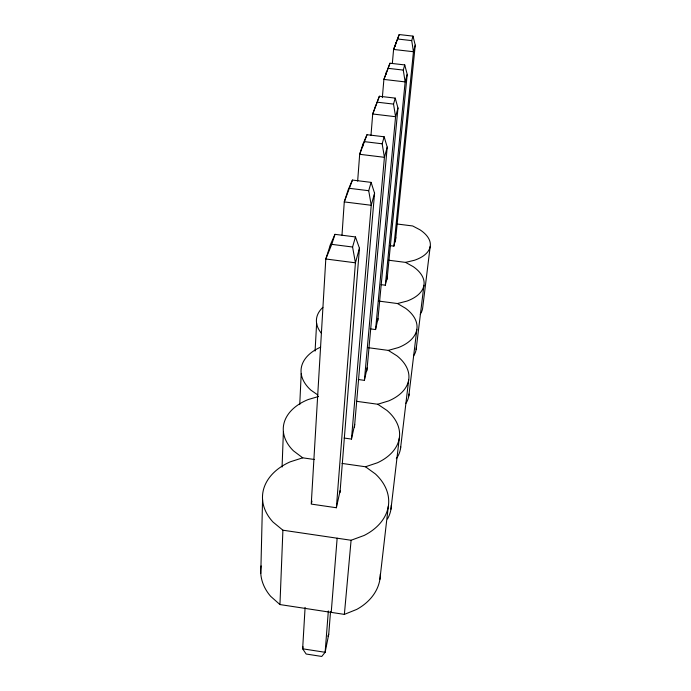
<?xml version="1.0" encoding="UTF-8"?>
<svg xmlns="http://www.w3.org/2000/svg" width="691" height="691" viewBox="0 0 691 691"><rect width="100%" height="100%" fill="white"/><g stroke="black" fill="none" stroke-linecap="round" stroke-linejoin="round"><path stroke-width="1.04" d="M260.783 573.452L262.563 499.671M282.075 467.047L283.396 431.754M380.309 574.048A59.841 45.079 3.2 0 1 356.763 609.393L344.368 614.385L279.95 604.565L282.904 530.204L273.005 522.05A63.175 43.948 3.5 0 1 290.324 461.795L302.718 457.831L314.422 459.498M299.739 404.615L301.216 373.658M315.079 351.071L316.625 323.405M305.102 607.389L302.641 648.806L306.148 654.023L321.756 656.45L325.133 652.295L328.735 634.278L330.523 611.76M330.358 246.661L330.488 244.502L334.971 234.335L355.468 236.944L359.441 248.207L339.998 492.64M341.993 235.173L344.273 201.91L348.152 189.904L352.427 180.066L371.102 182.372L374.565 193.178L354.431 427.617M357.653 181.12L359.674 154.3L362.939 144.186L367.007 134.71L384.161 136.783L387.219 147.123L366.886 370.92M362.775 146.337L362.939 144.186M328.346 610.93L325.133 652.295L302.641 648.806L303.09 646.811M330.488 244.502L325.806 258.987L311.244 504.085L336.379 507.747L355.424 262.813L359.441 248.207M331.214 612.381L337.148 538.203M370.972 135.496L372.708 113.989L379.368 96.256L395.235 98.122L397.973 108.012L377.787 320.693M375.325 107.502L375.507 105.352M344.101 438.034L351.477 439.079L371.24 205.279L374.565 193.178M382.339 97.612L383.894 79.422L389.992 63.227L404.745 64.928L407.215 74.386L387.038 279.803M386.122 74.101L386.304 71.959M392.341 63.408L393.594 49.45L399.208 34.55L413.002 36.113L415.248 45.165L395.373 241.833M358.24 379.514L364.399 380.352L384.421 157.315L387.219 147.123M395.407 46.159L395.701 42.937M344.368 614.385L351.088 540.258L364.148 535.456A63.175 43.948 3.5 0 0 375.386 473.948L365.487 466.77L342.036 463.428M370.281 328.864L375.567 329.572L395.58 116.71L397.973 108.012M381.138 284.657L385.328 285.21L405.151 81.901L407.215 74.386M389.75 245.59L393.922 246.126L413.451 51.721L415.248 45.165M379.895 579.395L388.316 506.287M390.959 509.198L399.303 438.146M400.504 448.658L408.701 379.825M408.822 395.9L416.837 329.339M416.129 349.516L423.946 285.21M430.217 246.316L422.607 308.419A42.807 23.088 5.4 0 1 420.206 314.206M336.379 507.747L340.171 490.498M351.477 439.079L354.708 424.395M364.399 380.352L367.18 367.707M375.567 329.572L377.994 318.56M385.328 285.21L387.452 275.536M393.922 246.126L395.805 237.557M311.494 503.074L311.995 501.061M334.971 234.335L331.749 244.355L325.806 258.987L355.424 262.813L352.583 247.015L355.468 236.944M352.427 180.066L344.273 201.91L371.24 205.279L368.709 190.707L371.102 182.372M367.007 134.71L359.674 154.3L384.421 157.315L382.158 143.797L384.161 136.783M379.368 96.256L372.708 113.989L395.58 116.71L393.525 104.099L395.235 98.122M389.992 63.227L383.894 79.422L405.151 81.901L403.268 70.085L404.745 64.928M399.208 34.55L393.594 49.45L413.451 51.721L411.715 40.614L413.002 36.113M327.854 636.186L328.735 634.278M365.487 466.77L377.424 462.78A58.269 37.409 4.3 0 0 386.977 410.454L377.744 404.244L356.401 401.29M377.744 404.244L388.731 400.892A54.079 32.227 4.7 0 0 396.954 355.83L388.299 350.397L368.122 347.677M318.56 396.504L308.212 399.536A58.269 37.409 4.3 0 0 293.468 450.852L302.718 457.831M388.299 350.397L398.465 347.547A50.452 28.046 5 0 0 405.634 308.333L397.48 303.539L378.642 301.06M397.48 303.539L406.956 301.095A47.282 24.634 5.2 0 0 413.244 266.657L405.548 262.39L388.446 260.187M405.548 262.39L414.41 260.274A44.483 21.801 5.4 0 0 419.973 229.801L412.682 225.966L396.634 223.944M397.774 39.024L411.715 40.614M388.342 68.357L403.268 70.085M377.459 102.208L393.525 104.099M364.762 141.69L382.158 143.797M349.758 188.358L368.709 190.707M331.749 244.355L352.583 247.015M282.904 530.204L351.088 540.258M317.851 394.993L310.907 390.156A54.079 32.227 4.7 0 1 320.667 347.132M279.95 604.565L270.613 596.29A59.841 45.079 3.2 0 1 261.112 565.92M416.31 347.59A45.39 25.956 5.3 0 1 413.52 356.029M391.287 505.164A55.418 38.696 4.2 0 1 387.478 518.976M409.012 393.991A48.301 29.393 5 0 1 405.963 403.294M321.358 333.217A50.452 28.046 5 0 1 322.887 307.34M400.72 446.723A51.609 33.565 4.7 0 1 396.323 458.703"/></g></svg>
